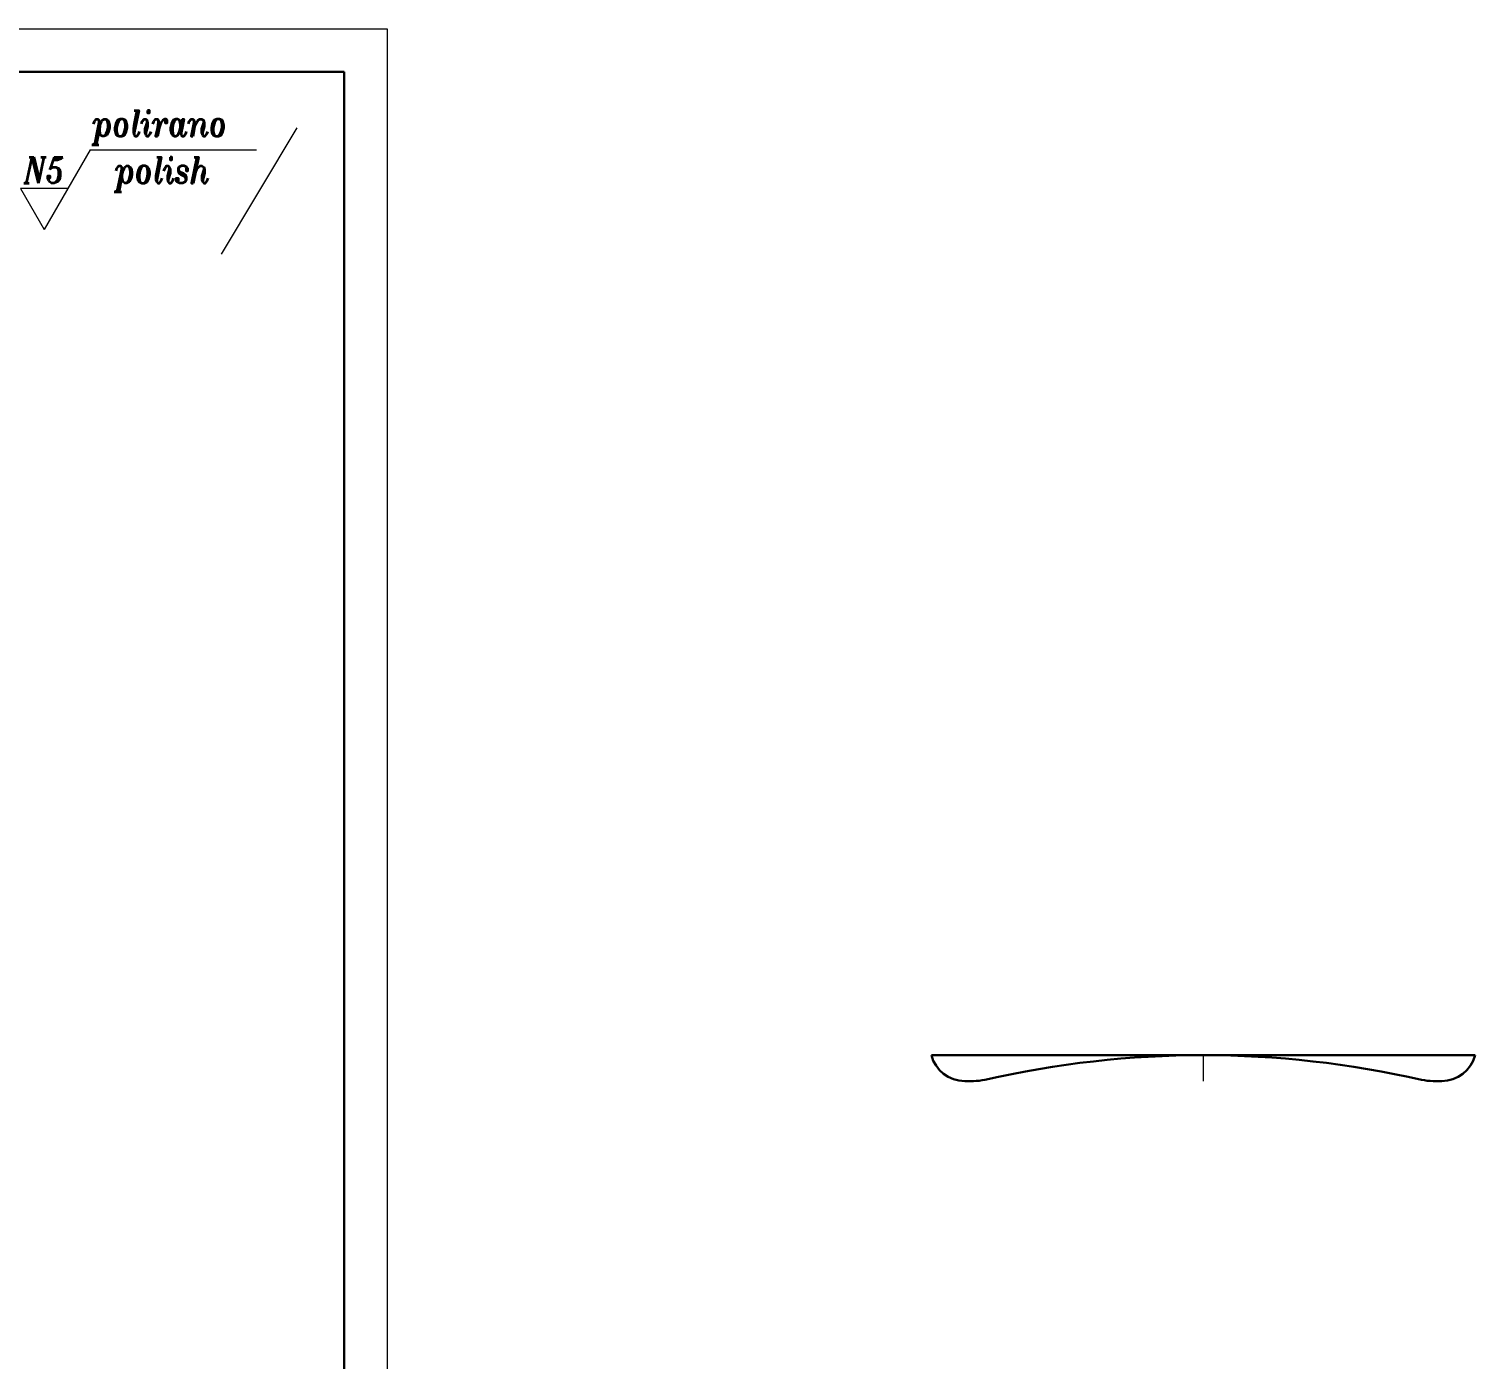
# Model space of a CAD drawing. Extents: x 89 to 512, y -33 to 440.
# Drawn here: x 344.4 to 512.3, y 285.6 to 440 of the extents above; entities that cross this region are included whole.
import ezdxf

# ---------------------------------------------------------------- set-up
doc = ezdxf.new("R2010")
doc.units = 0
doc.header["$LTSCALE"] = 7
doc.header["$MEASUREMENT"] = 0
doc.layers.get('0').update_dxf_attribs({"linetype": 'CONTINUOUS', "lineweight": 15})
doc.layers.add('3', color=3, linetype='CONTINUOUS', lineweight=30)
doc.layers.add('ENGLISH', color=252, linetype='CONTINUOUS', lineweight=18)
doc.styles.add('ITALICT', font='ITALICT.shx', dxfattribs={"width": 0.8, "height": 3})

# ---------------------------------------------------------------- blocks, each defined once
blk = doc.blocks.new('A$C0FD72C1E')
for p, q in [((8.79, 14.65), (0, 0)), ((41.25, 14.65), (32.45, 0)), ((4.36, 12.08), (-0.96, 2.86)), ((17.26, 12.08), (11.94, 2.86)), ((17.26, 12.08), (36.56, 12.08)), ((-3.7, 7.62), (-0.96, 2.86)), ((1.79, 7.62), (-3.7, 7.62)), ((9.19, 7.62), (11.94, 2.86)), ((14.69, 7.62), (9.19, 7.62))]:
    blk.add_line(p, q)
at = {"style": 'ITALICT', "width": 0.8}
for s, p in [('polirano', (17.55, 13.67)), ('N8', (-3.32, 8.24)), ('N5', (9.58, 8.24))]:
    blk.add_text(s, height=3, dxfattribs=at).set_placement(p)
at = {"layer": 'ENGLISH', "style": 'ITALICT', "width": 0.8}
blk.add_text('polish', height=3, dxfattribs=at).set_placement((20.16, 8.23))

msp = doc.modelspace()

# ---------------------------------------------------------------- linework, layer by layer
for p, q in [((89.007, 440.033), (386.007, 440.033)), ((386.007, 440.033), (386.007, 20.033)), ((480.726, 320.896), (480.726, 317.896))]:
    msp.add_line(p, q)
at = {"layer": '3'}
for p, q in [((109.007, 435.033), (381.007, 435.033)), ((381.007, 435.033), (381.007, 25.033)), ((449.176, 320.896), (480.726, 320.896)), ((512.276, 320.896), (480.726, 320.896)), ((453.049, 317.896), (454.049, 317.896)), ((508.403, 317.896), (507.403, 317.896))]:
    msp.add_line(p, q, dxfattribs=at)
for centre, radius, start, end in [((453.049, 321.896), 4, 194.47751, 270), ((480.726, 206.785), 114.111, 77.16737, 102.83263), ((508.403, 321.896), 4, 270, 345.52249), ((454.049, 323.896), 6, 270, 282.83263), ((507.403, 323.896), 6, 257.16737, 270)]:
    msp.add_arc(centre, radius, start, end, dxfattribs=at)

# ---------------------------------------------------------------- block references
msp.add_blockref('A$C0FD72C1E', (334.283, 413.898))

doc.saveas('drawing.dxf')
